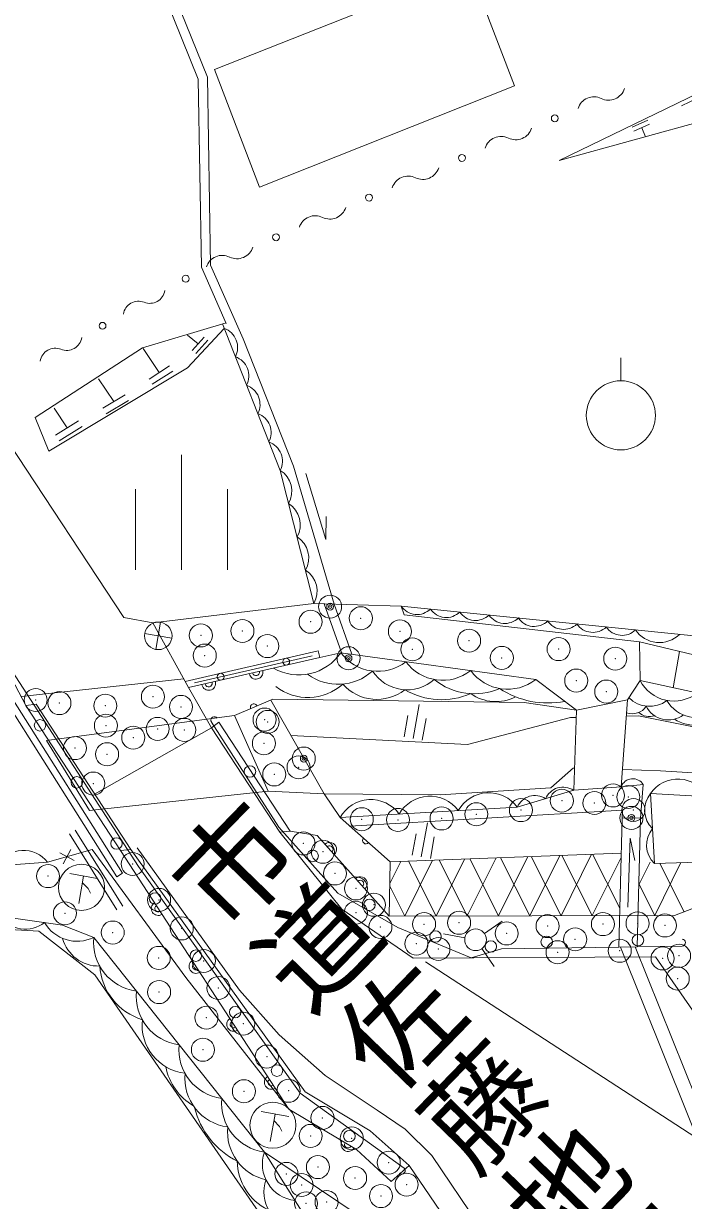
# Model space of a CAD drawing. Units: millimetres, scale not verified. Extents: x 40000 to 680000, y 20000 to 380000.
# Drawn here: x 389288 to 403614, y 293992 to 319543 of the extents above; entities that cross this region are included whole.
import ezdxf
from ezdxf.enums import TextEntityAlignment as Align

# ---------------------------------------------------------------- set-up
doc = ezdxf.new("R2010")
doc.units = ezdxf.units.MM
doc.header["$LTSCALE"] = 1000
doc.header["$PDMODE"] = 32
doc.header["$PDSIZE"] = 500
doc.layers.add('M-BGD', color=7, linetype='Continuous', lineweight=13)
doc.layers.add('M-BMK-HTXT', color=7, linetype='Continuous')
doc.styles.add('@ＭＳ ゴシック', font='')
doc.styles.get('@ＭＳ ゴシック').set_extended_font_data('@MS Gothic')

msp = doc.modelspace()

# ---------------------------------------------------------------- linework, layer by layer
at = {"layer": 'M-BGD'}
for p, q in [((390477, 324772), (393081, 318334)), ((390783, 324550), (393281, 318375)), ((398972, 320737), (393434, 318544)), ((399945, 318187), (398972, 320737)), ((393350, 314299), (393281, 318375)), ((394407, 315993), (393434, 318544)), ((404801, 318451), (400919, 316570)), ((393151, 314255), (393081, 318334)), ((399945, 318187), (394407, 315993)), ((403575, 317758), (403936, 317927)), ((400919, 316570), (404765, 317629)), ((402500, 317290), (402839, 317443)), ((402539, 317205), (402877, 317358)), ((402708, 317282), (402793, 317082)), ((393350, 314299), (394057, 312695)), ((393151, 314255), (393689, 313033)), ((393684, 313044), (391873, 312503)), ((393606, 313021), (394859, 309842)), ((392844, 312065), (393644, 312924)), ((393082, 312591), (392848, 312776)), ((391873, 312503), (389537, 310992)), ((392233, 311966), (391883, 312491)), ((393212, 312737), (392951, 312444)), ((393286, 312672), (393025, 312379)), ((394057, 312695), (395145, 309934)), ((402255, 311787), (402255, 312287)), ((389838, 310259), (392844, 312065)), ((392454, 312109), (392012, 311823)), ((392526, 311998), (392083, 311712)), ((391250, 311336), (390917, 311829)), ((391491, 311482), (391008, 311190)), ((391564, 311361), (391081, 311069)), ((389537, 310992), (389838, 310259)), ((390234, 310764), (389955, 311192)), ((390484, 310921), (389984, 310606)), ((390563, 310796), (390063, 310481)), ((388968, 310438), (391468, 306647)), ((392715, 307682), (392715, 310182)), ((395145, 309934), (396030, 306940)), ((394859, 309842), (395592, 306953)), ((395417, 309776), (395849, 308339)), ((391715, 307682), (391715, 309432)), ((393715, 307682), (393715, 309432)), ((395849, 308339), (395855, 308839)), ((387696, 307557), (391782, 301241)), ((392096, 306533), (395592, 306953)), ((395592, 306953), (397486, 306897)), ((395815, 306947), (396193, 305887)), ((396030, 306940), (396418, 305850)), ((397486, 306897), (397549, 306708)), ((397486, 306897), (403846, 306249)), ((391468, 306647), (392096, 306533)), ((402660, 306117), (397549, 306708)), ((392096, 306533), (392871, 305125)), ((392264, 306545), (392159, 305954)), ((391916, 306303), (392507, 306197)), ((402660, 306117), (402672, 305279)), ((405282, 305498), (402660, 306117)), ((392796, 305262), (395685, 305923)), ((395685, 305923), (395719, 305776)), ((395719, 305776), (396177, 305883)), ((396177, 305883), (400406, 305300)), ((403392, 305123), (403527, 305912)), ((388800, 305761), (389338, 304739)), ((392871, 305125), (395719, 305776)), ((393001, 305232), (395556, 305816)), ((389238, 304930), (392767, 305315)), ((393365, 304255), (392871, 305125)), ((400406, 305300), (401295, 304633)), ((402396, 304858), (402672, 305279)), ((402672, 305279), (405153, 304740)), ((388901, 304838), (391311, 301017)), ((389072, 304848), (391438, 301098)), ((394702, 304874), (393871, 304522)), ((394655, 304854), (395816, 302822)), ((400158, 304800), (394702, 304874)), ((401295, 304633), (402396, 304858)), ((402264, 302975), (402396, 304858)), ((389338, 304739), (389561, 304764)), ((389338, 304739), (391394, 301586)), ((389561, 304764), (391616, 301611)), ((397878, 304758), (397746, 304020)), ((401295, 304633), (400158, 304800)), ((401295, 304633), (401231, 302896)), ((393871, 304522), (389788, 303976)), ((393526, 304375), (393365, 304255)), ((394827, 302095), (393366, 304379)), ((395075, 302012), (393526, 304375)), ((394602, 302877), (393871, 304522)), ((397633, 304522), (397549, 304055)), ((398027, 304452), (397943, 303984)), ((401161, 304475), (398927, 303892)), ((401161, 304475), (401289, 304478)), ((402639, 304512), (402372, 304505)), ((404085, 304223), (402639, 304512)), ((390831, 302815), (393365, 304255)), ((394853, 301986), (393365, 304255)), ((398927, 303892), (395094, 304086)), ((390720, 302460), (389788, 303976)), ((400733, 302948), (401225, 303382)), ((402290, 303345), (403117, 303316)), ((403117, 303316), (406176, 303145)), ((394602, 302877), (390720, 302460)), ((395816, 302822), (394602, 302877)), ((395816, 302822), (396161, 302307)), ((395816, 302822), (398329, 302796)), ((398329, 302796), (400733, 302948)), ((401231, 302896), (400007, 302530)), ((401231, 302896), (402264, 302975)), ((402264, 302975), (402741, 303019)), ((402741, 303019), (402683, 302292)), ((402900, 302824), (405356, 302685)), ((402985, 301306), (402900, 302824)), ((400007, 302530), (396161, 302307)), ((396161, 302307), (397250, 301342)), ((402288, 302462), (396373, 302119)), ((402284, 302302), (402208, 299493)), ((402288, 302462), (402284, 302302)), ((402284, 302302), (402683, 302292)), ((402683, 302292), (402609, 299500)), ((390411, 302033), (391440, 300380)), ((396113, 300665), (394827, 302095)), ((394853, 301986), (395075, 302012)), ((395075, 302012), (395663, 301916)), ((398055, 302190), (397923, 301452)), ((390284, 301954), (391313, 300301)), ((394853, 301986), (396200, 300315)), ((395663, 301916), (397226, 300164)), ((397810, 301955), (397726, 301487)), ((398204, 301884), (398120, 301417)), ((402460, 301859), (402410, 300360)), ((402460, 301859), (402562, 301369)), ((389807, 301335), (390779, 301609)), ((390078, 301542), (390386, 301369)), ((390318, 301610), (390146, 301301)), ((390779, 301609), (392812, 298831)), ((391394, 301586), (391616, 301611)), ((391394, 301586), (395045, 295977)), ((395401, 296347), (391616, 301611)), ((391755, 301651), (393975, 298554)), ((397250, 301342), (402263, 301533)), ((400956, 300174), (401619, 301509)), ((401642, 301510), (402231, 300339)), ((388733, 301260), (389807, 301335)), ((397226, 300164), (397250, 301342)), ((397240, 300874), (397477, 301351)), ((397565, 300165), (398167, 301377)), ((397644, 301357), (398243, 300167)), ((398243, 300167), (398858, 301403)), ((398310, 301383), (398922, 300168)), ((398922, 300168), (399548, 301430)), ((398977, 301408), (399600, 300170)), ((399600, 300170), (400239, 301456)), ((399643, 301433), (400278, 300172)), ((400278, 300172), (400929, 301482)), ((400309, 301459), (400956, 300174)), ((400975, 301484), (401634, 300175)), ((401634, 300175), (402260, 301436)), ((402645, 300846), (402888, 301336)), ((406721, 301434), (402985, 301306)), ((402990, 300179), (403560, 301326)), ((403100, 301310), (403629, 300260)), ((403419, 300180), (406721, 301434)), ((390295, 301088), (390890, 300982)), ((390592, 301035), (390485, 300436)), ((391311, 301017), (391438, 301098)), ((391782, 301241), (395290, 296322)), ((390568, 300891), (390693, 300762)), ((390693, 300762), (390742, 300661)), ((397239, 300813), (397565, 300165)), ((402645, 300865), (402990, 300179)), ((397411, 299919), (396113, 300665)), ((397747, 299255), (396200, 300315)), ((387454, 299968), (389619, 299836)), ((390132, 299970), (388759, 300167)), ((390811, 299702), (390132, 299970)), ((397226, 300164), (403419, 300180)), ((399296, 299787), (399682, 300057)), ((389619, 299836), (390835, 298893)), ((399009, 299257), (397411, 299919)), ((398870, 299694), (398406, 299777)), ((394518, 295043), (390811, 299702)), ((399237, 299459), (399507, 299072)), ((402208, 299493), (399663, 299452)), ((402609, 299500), (402208, 299493)), ((410718, 278325), (402248, 299494)), ((410960, 278528), (402569, 299499)), ((403587, 299516), (402609, 299500)), ((403007, 299284), (397747, 299255)), ((399663, 299452), (399009, 299257)), ((404121, 297677), (403007, 299284)), ((404756, 294790), (398014, 299172)), ((390835, 298893), (395218, 292548)), ((392812, 298831), (395045, 295977)), ((393975, 298554), (394836, 297585)), ((394836, 297585), (395837, 296703)), ((395837, 296703), (396965, 295951)), ((395290, 296322), (397551, 294695)), ((395401, 296347), (396815, 295501)), ((394449, 295922), (395044, 295816)), ((395045, 295977), (396514, 295098)), ((396965, 295951), (397574, 295543)), ((394747, 295869), (394640, 295270)), ((394722, 295725), (394847, 295596)), ((394847, 295596), (394896, 295495)), ((396815, 295501), (397661, 294749)), ((397574, 295543), (398150, 294966)), ((394518, 295043), (395845, 292941)), ((396986, 293386), (394518, 295043)), ((396514, 295098), (397270, 294400)), ((398150, 294966), (401376, 290217)), ((397270, 294400), (397661, 294749)), ((397661, 294749), (400695, 290304))]:
    msp.add_line(p, q, dxfattribs=at)
for centre, radius in [((400821, 317485), 75), ((398805, 316625), 75), ((396788, 315764), 75), ((394771, 314904), 75), ((392808, 314003), 75), ((391003, 312981), 75), ((402255, 311037), 750), ((395944, 306883), 75), ((395944, 306883), 37.5), ((392212, 306250), 300), ((394990, 305687), 75), ((396343, 305763), 75), ((396343, 305763), 37.5), ((393566, 305361), 75), ((389645, 304307), 125), ((395372, 303585), 75), ((395372, 303585), 37.5), ((394203, 303306), 125), ((390445, 303069), 125), ((402484, 302297), 75), ((402484, 302297), 37.5), ((391307, 301743), 125), ((395565, 301472), 125), ((390547, 300790), 500), ((392143, 300546), 125), ((396797, 300409), 125), ((398230, 299722), 125), ((399102, 299653), 236), ((400646, 299605), 125), ((402626, 299642), 125), ((399432, 299507), 125), ((393029, 299306), 125), ((393883, 298080), 125), ((394790, 296811), 125), ((394702, 295624), 500), ((396362, 295388), 125)]:
    msp.add_circle(centre, radius, dxfattribs=at)
for centre, radius, start, end in [((401988, 318242), 363, 244.0736, 342.1408), ((401671, 317589), 363, 64.0736, 162.1408), ((399654, 316729), 363, 64.0736, 162.1408), ((399972, 317382), 363, 244.0736, 342.1408), ((397955, 316521), 363, 244.0736, 342.1408), ((397638, 315868), 363, 64.0736, 162.1408), ((395621, 315008), 363, 64.0736, 162.1408), ((395938, 315661), 363, 244.0736, 342.1408), ((393922, 314800), 363, 244.0736, 342.1408), ((393604, 314147), 363, 64.0736, 162.1408), ((391782, 313185), 331, 68.0286, 171.0112), ((392029, 313799), 331, 248.0286, 351.0112), ((393495, 312509), 441, 332.793, 70.238), ((389977, 312163), 331, 68.0286, 171.0112), ((390225, 312778), 331, 248.0286, 351.0112), ((393738, 311893), 441, 332.793, 70.238), ((393981, 311276), 441, 332.793, 70.238), ((394224, 310660), 441, 332.793, 70.238), ((394467, 310043), 441, 332.793, 70.238), ((394575, 309386), 538, 330.3726, 58.103), ((394758, 308663), 538, 330.3726, 58.103), ((394941, 307941), 538, 330.3726, 58.103), ((395125, 307219), 538, 330.3726, 58.103), ((397831, 307129), 416, 213.9025, 314.4721), ((398467, 307064), 416, 213.9025, 314.4721), ((399103, 306999), 416, 213.9025, 314.4721), ((399739, 306934), 416, 213.9025, 314.4721), ((400375, 306870), 416, 213.9025, 314.4721), ((401011, 306805), 416, 213.9025, 314.4721), ((401647, 306740), 416, 213.9025, 314.4721), ((402283, 306675), 416, 213.9025, 314.4721), ((403091, 306727), 623, 213.9025, 314.4721), ((395264, 306509), 1107, 240.3325, 325.569), ((396977, 306473), 994, 216.4158, 307.8706), ((398386, 306279), 994, 216.4158, 307.8706), ((394334, 305460), 150, 192.8781, 12.8781), ((394334, 305460), 75, 192.8781, 12.8781), ((396118, 306306), 1108, 233.2395, 312.2423), ((397613, 305972), 894, 212.944, 311.4168), ((399796, 306084), 994, 216.4158, 307.8706), ((393308, 305217), 150, 192.8781, 12.8781), ((393308, 305217), 75, 192.8781, 12.8781), ((395460, 306046), 1135, 232.1137, 312.094), ((396959, 305856), 986, 221.47, 308.0106), ((398365, 306454), 1590, 239.825, 293.4326), ((399077, 306380), 1387, 231.004, 293.2471), ((400668, 306687), 1895, 236.5779, 281.1674), ((403403, 305654), 821, 207.1467, 308.3535), ((399543, 305769), 947, 234.8297, 296.8994), ((402879, 305338), 620, 223.6544, 307.4531), ((403893, 305213), 736, 210.007, 306.7324), ((394286, 304698), 75, 22.9841, 202.9841), ((402502, 304919), 362, 249.7007, 327.0774), ((402878, 304850), 353, 228.4498, 288.1619), ((403286, 304969), 544, 206.982, 306.777), ((393429, 304420), 75, 32.6143, 212.6143), ((403857, 305111), 800, 236.7367, 277.777), ((402513, 302882), 266, 31.1721, 159.5075), ((403494, 302425), 715, 27.4509, 146.0593), ((399390, 302080), 764, 36.1304, 150.515), ((400389, 302368), 415, 56.3079, 156.9618), ((401001, 302550), 415, 56.3079, 156.9618), ((403328, 302467), 557, 140.1184, 226.2483), ((396826, 301931), 764, 36.1304, 150.515), ((398108, 302005), 764, 36.1304, 150.515), ((403370, 301708), 557, 140.1184, 226.2483), ((395932, 301614), 150, 311.7333, 131.7333), ((396722, 301809), 75, 138.4593, 318.4593), ((389294, 300953), 640, 36.6626, 151.2984), ((395932, 301614), 75, 311.7333, 131.7333), ((396598, 300868), 150, 311.7333, 131.7333), ((396598, 300868), 75, 311.7333, 131.7333), ((392212, 300329), 150, 123.0598, 303.0598), ((392212, 300329), 75, 123.0598, 303.0598), ((389322, 300585), 702, 216.6246, 307.0699), ((390452, 300439), 820, 210.2833, 295.9912), ((390917, 299888), 807, 194.7907, 271.6759), ((391880, 299601), 1073, 174.5929, 262.4129), ((403585, 299591), 75, 270.94, 90.94), ((392250, 299172), 1312, 183.9424, 253.0634), ((393031, 299072), 150, 123.0598, 303.0598), ((393031, 299072), 75, 123.0598, 303.0598), ((392806, 298436), 1073, 174.5929, 262.4129), ((393849, 297814), 150, 123.0598, 303.0598), ((392917, 297801), 1056, 173.693, 263.3128), ((393849, 297814), 75, 123.0598, 303.0598), ((393733, 297271), 1073, 174.5929, 262.4129), ((393627, 297145), 1277, 191.333, 239.2537), ((393862, 296651), 1073, 174.5929, 262.4129), ((394667, 296557), 150, 123.0598, 303.0598), ((394667, 296557), 75, 123.0598, 303.0598), ((394660, 296106), 1073, 174.5929, 262.4129), ((394712, 296419), 1758, 193.463, 243.5429), ((394789, 295486), 1073, 174.5929, 257.1662), ((396332, 295207), 150, 149.1106, 329.1106), ((396332, 295207), 75, 149.1106, 329.1106), ((395267, 294781), 794, 160.7302, 263.8086), ((395118, 294861), 1190, 180.7915, 243.7473), ((397500, 294641), 75, 226.541, 46.541), ((395300, 294178), 794, 160.7302, 263.8086)]:
    msp.add_arc(centre, radius, start, end, dxfattribs=at)
for p in [(395944, 306883), (396610, 306632), (395520, 306555), (393137, 306258), (394040, 306356), (397458, 306345), (398961, 306144), (394581, 306028), (397729, 305956), (400904, 305961), (393223, 305821), (396343, 305763), (399671, 305772), (402134, 305755), (401286, 305279), (389552, 304857), (392097, 304929), (401938, 305040), (390067, 304789), (391063, 304733), (392706, 304707), (394520, 304432), (394588, 304381), (391075, 304300), (392199, 304230), (392779, 304207), (390404, 303812), (391670, 304040), (394505, 303916), (391102, 303679), (395372, 303585), (395258, 303396), (390802, 303043), (394730, 303241), (402085, 302786), (400974, 302671), (401680, 302620), (402417, 302751), (398363, 302285), (399118, 302376), (400086, 302466), (402484, 302297), (402529, 302468), (396631, 302269), (397417, 302254), (395365, 301742), (395786, 301561), (391656, 301297), (389820, 301033), (396049, 301091), (396505, 300767), (392231, 300517), (396502, 300239), (396895, 300411), (390186, 300226), (397983, 299990), (398744, 300020), (401866, 299991), (402617, 300008), (391224, 299809), (392724, 299898), (397036, 299932), (399776, 299790), (400665, 299949), (403213, 299962), (397817, 299566), (401263, 299661), (392223, 299259), (398295, 299451), (400881, 299381), (402231, 299412), (403161, 299246), (403519, 299303), (393202, 299191), (403491, 298809), (392230, 298516), (393518, 298604), (393259, 297961), (394057, 297830), (393181, 297264), (394570, 297116), (394071, 296363), (395041, 296373), (395778, 295784), (395521, 295393), (396413, 295341), (395678, 294716), (397216, 294813), (394996, 294569), (396486, 294479), (395326, 294327), (397604, 294335), (395421, 293929), (395866, 293957), (397048, 294087)]:
    msp.add_point(p, dxfattribs=at)

# ---------------------------------------------------------------- texts
at = {"layer": 'M-BMK-HTXT', "style": '@ＭＳ ゴシック'}
msp.add_text('市道佐藤地線', height=1833, rotation=315.846, dxfattribs=at).set_placement((392943, 302132), align=Align.MIDDLE_LEFT)

doc.saveas('drawing.dxf')
